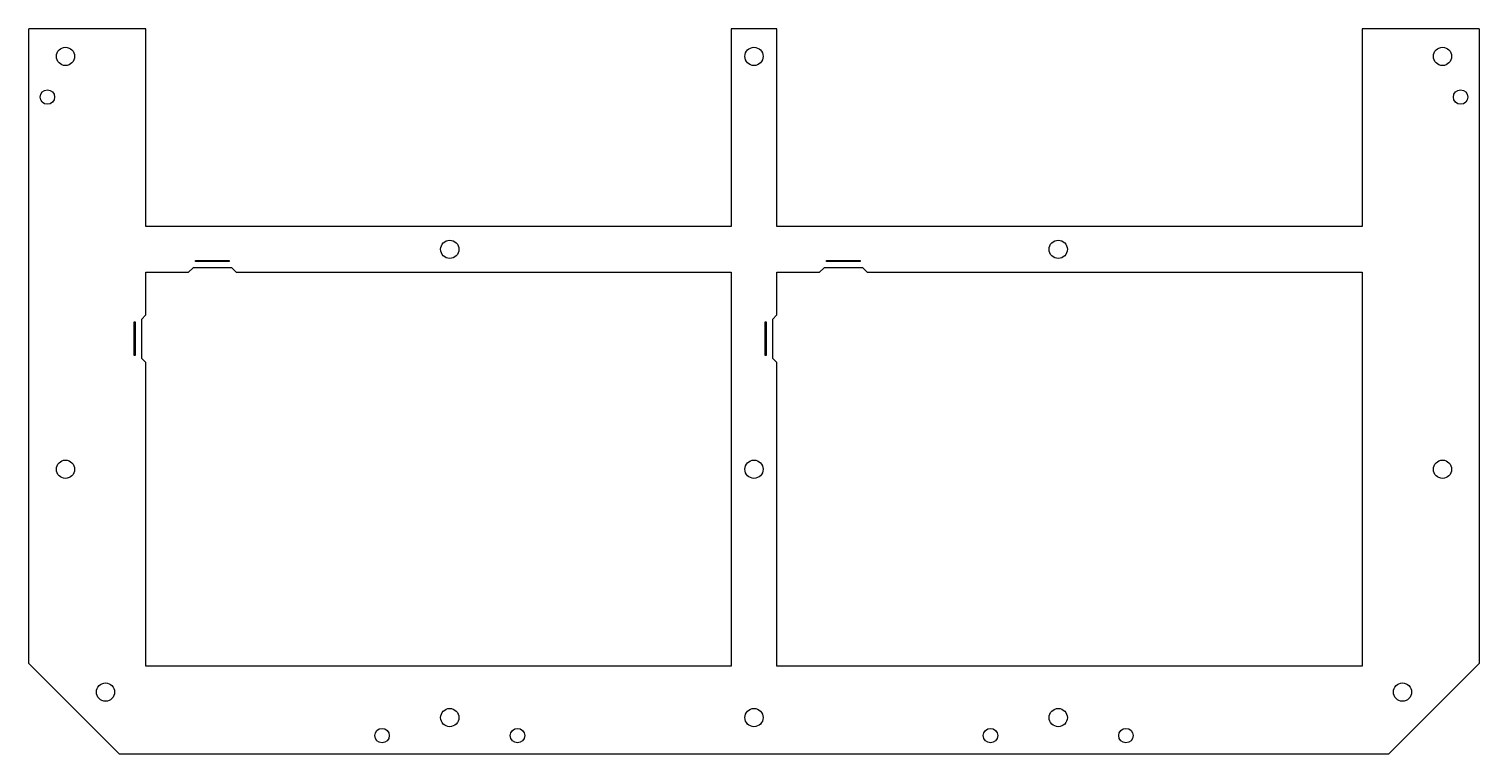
# Model space of a CAD drawing. Header units: millimetres. Extents: x -26 to 295, y -302 to -141.
import ezdxf

# ---------------------------------------------------------------- set-up
doc = ezdxf.new("R2010")
doc.units = ezdxf.units.MM

msp = doc.modelspace()

# ---------------------------------------------------------------- linework, layer by layer
at = {"color": 7, "linetype": 'Continuous', "lineweight": 25}
for p, q in [((0.08, -141.14), (-25.82, -141.14)), ((-25.82, -281.75), (-25.82, -141.14)), ((0.08, -184.88), (0.08, -141.14)), ((139.84, -141.14), (129.68, -141.14)), ((129.68, -141.14), (129.68, -184.88)), ((139.84, -184.88), (139.84, -141.14)), ((295.34, -141.14), (269.44, -141.14)), ((269.44, -141.14), (269.44, -184.88)), ((295.34, -141.14), (295.34, -281.75)), ((129.68, -184.88), (0.08, -184.88)), ((269.44, -184.88), (139.84, -184.88)), ((11.08, -192.46), (18.54, -192.46)), ((11.08, -192.65), (11.08, -192.46)), ((18.54, -192.65), (11.08, -192.65)), ((18.54, -192.46), (18.54, -192.65)), ((150.84, -192.65), (150.84, -192.46)), ((150.84, -192.46), (158.3, -192.46)), ((158.3, -192.65), (150.84, -192.65)), ((158.3, -192.46), (158.3, -192.65)), ((0.08, -204.49), (0.08, -195.04)), ((0.08, -195.04), (9.53, -195.04)), ((9.53, -195.04), (10.53, -194.04)), ((19.09, -194.04), (10.53, -194.04)), ((19.09, -194.04), (20.09, -195.04)), ((20.09, -195.04), (129.68, -195.04)), ((129.68, -195.04), (129.68, -282.36)), ((139.84, -204.49), (139.84, -195.04)), ((139.84, -195.04), (149.29, -195.04)), ((149.29, -195.04), (150.29, -194.04)), ((158.85, -194.04), (150.29, -194.04)), ((158.85, -194.04), (159.85, -195.04)), ((159.85, -195.04), (269.44, -195.04)), ((269.44, -195.04), (269.44, -282.36)), ((-0.92, -205.49), (0.08, -204.49)), ((-0.92, -205.49), (-0.92, -214.05)), ((138.84, -205.49), (139.84, -204.49)), ((138.84, -205.49), (138.84, -214.05)), ((-2.5, -213.5), (-2.5, -206.04)), ((-2.5, -206.04), (-2.31, -206.04)), ((-2.31, -206.04), (-2.31, -213.5)), ((137.26, -206.04), (137.45, -206.04)), ((137.26, -213.5), (137.26, -206.04)), ((137.45, -206.04), (137.45, -213.5)), ((-2.31, -213.5), (-2.5, -213.5)), ((0.08, -215.05), (-0.92, -214.05)), ((0.08, -282.36), (0.08, -215.05)), ((137.45, -213.5), (137.26, -213.5)), ((139.84, -215.05), (138.84, -214.05)), ((139.84, -282.36), (139.84, -215.05)), ((-5.77, -301.8), (-25.82, -281.75)), ((129.68, -282.36), (0.08, -282.36)), ((269.44, -282.36), (139.84, -282.36)), ((295.34, -281.75), (275.29, -301.8)), ((275.29, -301.8), (-5.77, -301.8))]:
    msp.add_line(p, q, dxfattribs=at)
for centre, radius in [((-17.74, -147.22), 2.02), ((134.76, -147.22), 2.02), ((287.26, -147.22), 2.02), ((-21.74, -156.22), 1.6), ((291.26, -156.22), 1.6), ((67.38, -189.96), 2.02), ((202.14, -189.96), 2.02), ((-17.74, -238.7), 2.02), ((134.76, -238.7), 2.02), ((287.26, -238.7), 2.02), ((-8.87, -288.08), 2.02), ((278.39, -288.08), 2.02), ((67.38, -293.72), 2.02), ((134.76, -293.72), 2.02), ((202.14, -293.72), 2.02), ((52.38, -297.72), 1.6), ((82.38, -297.72), 1.6), ((187.14, -297.72), 1.6), ((217.14, -297.72), 1.6)]:
    msp.add_circle(centre, radius, dxfattribs=at)

doc.saveas('drawing.dxf')
